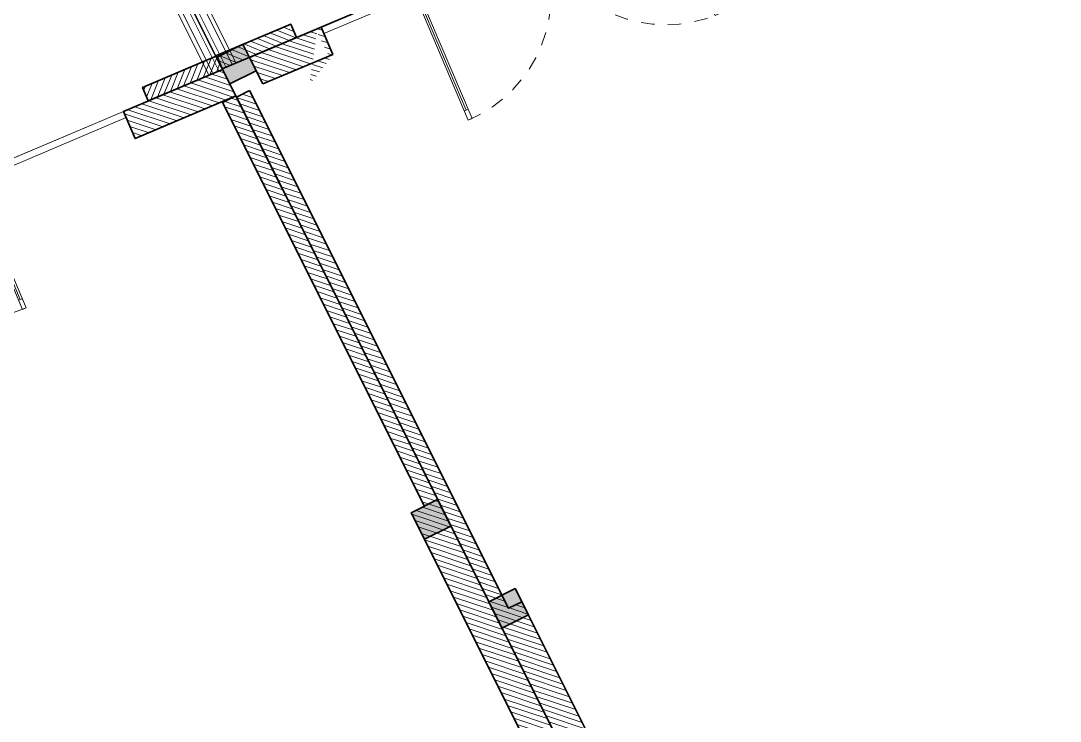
# Model space of a CAD drawing. Header units: millimetres. Extents: x 567980 to 569372, y 2065777 to 2066674.
# Drawn here: x 568806.37 to 568814.11, y 2066404.82 to 2066410.04 of the extents above; entities that cross this region are included whole.
import ezdxf

# ---------------------------------------------------------------- set-up
doc = ezdxf.new("R2010")
doc.units = ezdxf.units.MM
doc.linetypes.add('CENTER', pattern=[3, 1.5, -0.5, 0.5, -0.5])
doc.linetypes.add('HIDDEN2', pattern=[0.1875, 0.125, -0.0625])
for name, color, linetype, lineweight in [('A-COT VACH', 2, 'Continuous', 35), ('A-CUA', 25, 'Continuous', 5), ('A-DIM', 251, 'Continuous', 15), ('A-HATCH', 251, 'Continuous', 5), ('A-NET THAY', 125, 'Continuous', 18), ('A-TUONG', 255, 'Continuous', 35), ('boDnv', 54, 'Continuous', 25)]:
    doc.layers.add(name, color=color, linetype=linetype, lineweight=lineweight)
for name, color, linetype in [('ChiaLo', 128, 'CENTER'), ('LoLK', 6, 'Continuous'), ('QH', 7, 'Continuous')]:
    doc.layers.add(name, color=color, linetype=linetype)
pattern_1 = [(45, (-102.6989716938697, 612.5000389255583), (-0.02651650429449553, 0.02651650429449554), [])]

# ---------------------------------------------------------------- blocks, each defined once
blk = doc.blocks.new('NEN')
at = {"layer": 'ChiaLo', "ltscale": 5}
blk.add_lwpolyline([(116.573439125088, 25.61602172534913), (108.9146568195429, 40.92906483239494)], dxfattribs=at)
at = {"layer": 'LoLK'}
for points in [[(121.2489789925748, 40.85864174715243), (114.4288824012037, 43.33263383619487), (108.9146568194265, 40.92906483262777), (116.5734391252045, 25.61602172488347), (126.4115571742877, 30.53653320809826)], [(108.9146568195429, 40.92906483239494), (100.6528809650335, 37.32787948683836), (108.5240698123816, 21.59014869434759), (116.5734391249716, 25.6160217251163)]]:
    blk.add_lwpolyline(points, close=True, dxfattribs=at)
blk = doc.blocks.new('NEN KO1')
at = {"layer": 'LoLK'}
for points in [[(-103.1927142639179, 40.00000000349246), (-108.4561497017276, 35.00694464985281), (-108.7730783105362, 29.00000000395812), (-91.65156448632479, 29.00000000325963), (-91.65156448702328, 40.00000000349246)], [(-108.7730783103034, 29.00000000395812), (-109.2479216204956, 20.00000000419095), (-91.65156448702328, 20.00000000372529), (-91.65156448679045, 29.00000000325963)]]:
    blk.add_lwpolyline(points, close=True, dxfattribs=at)
blk = doc.blocks.new('cot 220')
at = {"layer": 'A-COT VACH'}
h = blk.add_hatch(color=256, dxfattribs=at)
h.dxf.hatch_style = 1
h.paths.add_polyline_path([(110.0000037951395, 109.9999999980937), (-109.9999962048605, 109.9999999980937), (-109.9999962048605, -110.0000000019063), (110.0000037951395, -110.0000000019063)])
blk.add_lwpolyline([(-109.9999962048605, -110.0000000019063), (110.0000037951395, -110.0000000019063), (110.0000037951395, 109.9999999980937), (-109.9999962048605, 109.9999999980937)], close=True, dxfattribs=at)
blk = doc.blocks.new('*U525')
for p, q in [((90.00000000000283, -99.99999999999753), (50.00000000000306, -99.99999999999864)), ((70.00000000000283, -99.99999999999804), (70.00000000003558, -1249.999999963868)), ((2709.999999927742, -99.99999999992151), (2749.999999927742, -99.99999999992048)), ((2729.999999927742, -99.99999999992096), (2729.999999927775, -1249.999999963791)), ((90.00000000003558, -1249.999999963867), (50.00000000003557, -1249.999999963868)), ((2709.999999927775, -1249.999999963791), (2749.999999927775, -1249.99999996379))]:
    blk.add_line(p, q)
for points in [[(-3.275903171773614e-12, 113.0367899566194), (59.99999999999695, 113.0367899566211), (59.99999999999901, 40.00000000000166), (49.99999999999901, 40.00000000000139), (50, 1.412869821137974e-12), (0, 0)], [(2799.999999927736, 113.0367899567004), (2739.999999927736, 113.0367899566988), (2739.999999927738, 40.00000000007918), (2749.999999927738, 40.00000000007945), (2749.999999927739, 7.945189960282032e-11), (2799.999999927739, 8.083634771452789e-11)], [(50, 1.412869821137974e-12), (90, 2.52042831050403e-12), (90.0000000000384, -1349.999999963867), (50.00000000003863, -1349.999999963869)], [(2749.999999927739, 7.945189960282032e-11), (2709.999999927739, 7.837276282288466e-11), (2709.999999927778, -1349.999999963791), (2749.999999927777, -1349.99999996379)]]:
    blk.add_lwpolyline(points, close=True)
at = {"linetype": 'HIDDEN2'}
for centre, radius, start, end in [((49.9999999996428, 5.729062678653229e-10), 1349.999999964771, 270.0000392677531, 1.752157829518596e-12), ((2749.99999992992, 2.433792621916794e-09), 1349.999999966545, 180.0000000000015, 269.9999607322504)]:
    blk.add_arc(centre, radius, start, end, dxfattribs=at)
blk = doc.blocks.new('CUA DI 4000')
at = {"layer": 'A-HATCH'}
h = blk.add_hatch(dxfattribs=at)
h.set_pattern_fill('ANSI31', color=256, scale=300.0000000000001, angle=-2.484808344893372e-17)
h.set_pattern_definition([(45.00000000000001, (-348838.7788459063, 636491.2519505024), (-26.51650429449554, 26.51650429449553), [])])
h.paths.add_polyline_path([(5600.435894966125, -109.6614079475403), (5000.435899853706, -109.5715448856354), (5000.444627642632, -0.3086378574371338), (5600.444627642632, -0.338592529296875)])
edge = h.paths.add_edge_path()
edge.add_line((599.9913150072098, -108.7586238384247), (-0.008890487428288907, -111.3012842722819))
edge.add_line((-0.008890390396118164, -111.3012845516205), (0.0002398299984633923, 1.271330010436955))
edge.add_line((0.0002397298812866211, 1.271330118179321), (600.0000294463824, -1.391148236987647))
edge.add_line((600.0000294446945, -1.391148328781128), (599.9913150024367, -108.7586241018144))
at = {"layer": 'A-CUA'}
for points, elevation in [([(800.1566737890244, 0), (1500.156673789024, 0), (1500.156673789024, 49.99999976158142), (800.1566737890244, 49.99999976158142)], -8.522721855943466e-07), ([(4800.156673789024, -2.384185791015625e-07), (3600.156673669815, 0), (3600.156673789024, 49.99999976158142), (4800.156673669815, 49.99999952316284)], -1.677126814971994e-06)]:
    blk.add_lwpolyline(points, close=True, dxfattribs=dict(at, elevation=elevation))
at = {"layer": 'A-NET THAY'}
for p, q in [((4800.156673789024, 0, -2.760926051496859e-08), (786.2704075574875, 0, 7.997907356879774e-07)), ((4800.156673789024, -2.384185791015625e-07, -1.677318519306692e-06), (800.1566737890244, 0, -8.524638899186365e-07))]:
    blk.add_line(p, q, dxfattribs=at)
at = {"layer": 'A-TUONG'}
for p, q in [((800.1566737890244, 0, -8.524638899186365e-07), (800.1566737890244, 219.5613162517548, -2.676744335732006e-08)), ((4800.156673789024, -2.384185791015625e-07, -1.677318519306692e-06), (4800.156673789024, 219.5613162517548, -2.676744324803249e-08))]:
    blk.add_line(p, q, dxfattribs=at)
blk.add_lwpolyline([(599.9999978542328, -0.05990910530090332), (1.192092895507812e-07, 0), (-0.008786559104919434, -109.9999997615814), (599.9912110567093, -110.0599086284637)], close=True, dxfattribs=at)
at = {"layer": 'A-TUONG', "elevation": 3.724310941831399e-07}
blk.add_lwpolyline([(5000.444656968117, 0.05990862846374512), (5000.435870409012, -109.9400913715363), (5600.435867905617, -110.0000002384186), (5600.444654583931, -2.384185791015625e-07), (5000.444652199745, -4.76837158203125e-07)], dxfattribs=at)
at = {"layer": 'A-CUA', "extrusion": (1.825819110754179e-10, -5.392646173562227e-10, -1), "xscale": 0.7500000000000002, "yscale": 0.7500000000000002, "zscale": -0.7500000000000004, "rotation": 180.1066326903748}
blk.add_blockref('*U525', (-1500.156673789022, 49.99999976158786, 0.01193818406199118), dxfattribs=at)
blk = doc.blocks.new('CUA DI T1')
at = {"layer": 'A-HATCH'}
h = blk.add_hatch(dxfattribs=at)
h.set_pattern_fill('ANSI31', color=256, scale=300.0000000000001, angle=-6.212020862233431e-18)
h.set_pattern_definition([(45.00000000000001, (-145597.4601922035, 362519.8403408527), (-26.51650429449553, 26.51650429449553), [])])
h.paths.add_polyline_path([(-6100.435858845711, -109.4824748039246), (-5500.435890555382, -109.0540196895599), (-5500.444618344307, 0.2088873386383057), (-6100.444591403008, -0.1596593856811523)])
edge = h.paths.add_edge_path()
edge.add_line((-599.9913058280945, -108.2410988807678), (0.008899666367142345, -110.7837593562586))
edge.add_line((0.008899688720703125, -110.7837595939636), (-0.0002305238625565573, 1.788854968094455))
edge.add_line((-0.0002306699752807617, 1.788855075836182), (-600.0000203866613, -0.8736232376972906))
edge.add_line((-600.0000202655792, -0.8736233711242676), (-599.9913058307716, -108.2410991441581))
at = {"layer": 'A-CUA'}
for points, elevation in [([(-5300.156664609909, 0.5175247192382812), (-4100.156664609909, 0.5175249576568604), (-4100.156664729118, 50.51752471923828), (-5300.156664609909, 50.51752495765686)], -2.339947853743918e-06), ([(-800.1566647291183, 0.5175249576568604), (-2000.156664729118, 0.5175247192382812), (-2000.156664729118, 50.51752471923828), (-800.1566646099091, 50.51752495765686)], -2.33994785385494e-06)]:
    blk.add_lwpolyline(points, close=True, dxfattribs=dict(at, elevation=elevation))
at = {"layer": 'A-NET THAY'}
for p, q in [((-5300.156664609909, 0.5175251960754395, -6.902385950441348e-07), (-786.2703984975815, 0.5175249576568604, -6.90238594960868e-07)), ((-5300.156664609909, 0.5175247192382812, -2.33994785373004e-06), (-800.1566646099091, 0.5175249576568604, -2.339947853716162e-06))]:
    blk.add_line(p, q, dxfattribs=at)
at = {"layer": 'A-TUONG'}
for p, q in [((-5300.156664609909, 0.5175247192382812, -2.33994785373004e-06), (-5300.156664609909, 220.0788414478302, -6.902385949469902e-07)), ((-800.1566646099091, 0.5175249576568604, -2.339947853716162e-06), (-800.1566646099091, 220.078840970993, -1.515093224324637e-06))]:
    blk.add_line(p, q, dxfattribs=at)
at = {"layer": 'A-TUONG', "elevation": -1.618347334891856e-07}
blk.add_lwpolyline([(-5500.444647789001, 0.5774335861206055), (-5500.435861110687, -109.4225659370422), (-6100.435858845711, -109.4824748039246), (-6100.444645285606, 0.5175247192382812), (-5500.444643139839, 0.5175247192382812)], dxfattribs=at)
at = {"layer": 'A-TUONG', "elevation": -1.523752519855259e-06}
blk.add_lwpolyline([(-599.9999885559082, 0.457615852355957), (9.059906005859375e-06, 0.5175249576568604), (0.008795738220214844, -109.482474565506), (-599.991201877594, -109.5423836708069)], close=True, dxfattribs=at)
at = {"layer": 'A-CUA', "extrusion": (-2.781895722332563e-13, -5.449584847047524e-10, -1), "xscale": 0.7500000000000021, "yscale": 0.7500000000000021, "zscale": -0.7500000000000019, "rotation": 180.059778475144}
blk.add_blockref('*U525', (4100.129438400269, 52.70850634569216, -0.1041272372908812), dxfattribs=at)
blk = doc.blocks.new('cum dh a3.3.1.6.7')
at = {"layer": 'A-HATCH'}
h = blk.add_hatch(dxfattribs=at)
h.set_pattern_fill('ANSI31', color=256, scale=0.3, angle=-1.272221872585407e-14)
h.set_pattern_definition([(45, (-127.6989716938697, 525.0000391579233), (-0.02651650429449553, 0.02651650429449554), [])])
h.paths.add_polyline_path([(17.39848850807175, -0.2199608420487493), (17.88848850806244, -0.2199608420487493), (17.88848850829527, -2.279960725456476), (17.77848850842565, -2.279960725223646), (17.77848850819282, -8.239960725186393), (17.88848850829527, -8.239960725186393), (17.88848849874921, -11.59980110311881), (17.99848849885166, -11.59980110335164), (17.99848850793205, 3.91579233109951e-05), (17.39848850783892, 3.91579233109951e-05)])
h.paths.add_polyline_path([(12.69517089100555, -11.93622459075414), (11.21848851721734, -12.02988943294622), (11.21848851698451, -12.24996084207669), (12.70882317167707, -12.15536104771309)])
h.paths.add_polyline_path([(11.21848851698451, -12.02996084210463), (11.21848850743845, -7.909960839664564), (10.99848850769922, -7.909960839897394), (10.99848851677962, -12.02996084210463)])
h = blk.add_hatch(dxfattribs=at)
h.set_pattern_fill('ANSI31', color=256, scale=0.3, angle=-1.272221872585407e-14)
h.set_pattern_definition(pattern_1)
h.paths.add_polyline_path([(18.1084885080345, -11.58980099484324), (18.10848851292394, -7.279960842104629), (18.21848851349205, -7.279960842104629), (18.21848851325922, -0.2199609584640712), (22.37848851270974, -0.2199609579984099), (22.37848851247691, 3.904127515852451e-05), (17.99848851305433, 3.904150798916817e-05), (17.99848850793205, -11.58980099507608)])
h = blk.add_hatch(dxfattribs=at)
h.set_pattern_fill('ANSI31', color=256, scale=0.3, angle=-1.272221872585407e-14)
h.set_pattern_definition(pattern_1)
h.paths.add_polyline_path([(23.88359347893856, -11.22370227961801), (22.77448375849053, -11.29524656594731), (22.78864728310145, -11.51435057423078), (23.88359347893856, -11.44416003650986)])
h.paths.add_polyline_path([(18.21848850790411, -11.58980099507608), (18.78281507291831, -11.55327971535735), (18.7969785972964, -11.77238372270949), (18.21905893296935, -11.80976417870261)])
h.paths.add_polyline_path([(24.10359347867779, -11.20996065088548), (24.10359347867779, -11.42996065039188), (25.99848852166906, -9.4114360131789), (25.99848852213472, -7.059960842365399), (25.77848852192983, -7.059960841899738), (25.778488521697, -9.324352815980092), (24.00836945860647, -11.20996065088548)])
edge = h.paths.add_edge_path()
edge.add_line((18.54214213765226, -11.45142256445251), (18.54214213765226, -11.43802214204334))
edge.add_line((18.75200898153707, -11.53423419198953), (18.75200898153707, -11.75436554872431))
h = blk.add_hatch(dxfattribs=at)
h.set_pattern_fill('ANSI31', color=256, scale=0.3, angle=-1.272221872585407e-14)
h.set_pattern_definition([(45, (-127.6989717029501, 524.6100391580258), (-0.02651650429449553, 0.02651650429449554), [])])
h.paths.add_polyline_path([(17.99848849885166, -11.5995814553462), (17.1860968330875, -11.65058618807234), (17.19973852229305, -11.86986139253713), (17.99848849885166, -11.81980110309087)])
at = {"layer": 'A-TUONG'}
for points in [[(17.39848850807175, -0.2199608420487493), (17.88848850806244, -0.2199608420487493), (17.88848850829527, -2.279960725456476), (17.77848850842565, -2.279960725223646), (17.77848850819282, -8.239960725186393), (17.88848850829527, -8.239960725186393), (17.88848849874921, -11.59980110311881), (17.99848849885166, -11.59980110335164), (17.99848850793205, 3.91579233109951e-05), (17.39848850783892, 3.91579233109951e-05)], [(18.21848850790411, -11.58980099507608), (18.78281507291831, -11.55327971535735), (18.7969785972964, -11.77238372270949), (18.21848850790411, -11.80980107421055)]]:
    blk.add_lwpolyline(points, close=True, dxfattribs=at)
for points in [[(18.1084885080345, -11.58980099484324), (18.10848851292394, -7.279960842104629), (18.21848851349205, -7.279960842104629), (18.21848851325922, -0.2199609584640712), (22.37848851270974, -0.2199609579984099), (22.37848851247691, 3.904127515852451e-05), (17.99848851305433, 3.904150798916817e-05), (17.99848850793205, -11.58980099507608), (18.1084885080345, -11.58980099484324)], [(24.10359347867779, -11.42996065039188), (17.9984885128215, -11.82400038070045)]]:
    blk.add_lwpolyline(points, dxfattribs=at)
at = {"layer": 'A-TUONG', "elevation": -3.5181664000258e-10}
blk.add_lwpolyline([(17.99848849885166, -11.5995814553462), (17.1860968330875, -11.65058618807234), (17.19973852229305, -11.86986139253713), (17.99848849885166, -11.81980110309087)], close=True, dxfattribs=at)
at = {"layer": 'A-COT VACH', "yscale": 0.001, "zscale": 0.001, "rotation": 359.9999999999999}
for p, xscale in [((18.10848850430921, -7.279960842104629), 0.001), ((17.88848850433715, -8.129960725316778), 0.001), ((18.10848851199262, -11.80980103765614), -0.001)]:
    blk.add_blockref('cot 220', p, dxfattribs=dict(at, xscale=xscale))
at = {"layer": 'A-DIM', "xscale": -0.0009999999999999998, "yscale": 0.0009999999999999998, "zscale": 0.001, "rotation": 3.634663207481091}
blk.add_blockref('CUA DI T1', (11.91030878387392, -12.20660290471278), dxfattribs=at)
at = {"layer": 'A-TUONG', "xscale": 0.001, "yscale": 0.001, "zscale": 0.001, "rotation": 3.698620827714848}
blk.add_blockref('CUA DI 4000', (17.9984885128215, -11.82400045963004), dxfattribs=at)
blk = doc.blocks.new('MBT1KO1')
at = {"layer": 'LoLK', "xscale": -1, "rotation": 270}
blk.add_blockref('cum dh a3.3.1.6.7', (-93.65156448329799, 11.00000000069849), dxfattribs=at)
at = {"layer": 'LoLK'}
blk.add_blockref('NEN KO1', (1.164153218269348e-09, 0), dxfattribs=at)
blk = doc.blocks.new('rkg3')
at = {"layer": 'A-NET THAY'}
for points in [[(9000.000000566244, -2000.000000011642), (9000.000000502914, -3.539025783538818e-07), (0, 0), (3.632158041000366e-07, -17402.80707404017), (9000.000001046807, -16833.59753766097), (9000.000000949949, -13827.60353500699)], [(8890.000000568107, -2000.000000007451), (8890.00000050664, -110.0000003494788), (110.0000000018626, -110.0000000044238), (110.0000003613532, -17285.63028849871), (8890.000001043081, -16730.3347630077), (8890.000000949949, -13834.34076035395)], [(8775.389133436605, -16767.6433251244), (8920.000001043081, -16758.49733791314), (8920.000000949949, -13832.66317533003)], [(8778.545103007928, -16817.54362428235), (8970.000001046807, -16805.43496275553), (8970.000000949949, -13829.50090012816)]]:
    blk.add_lwpolyline(points, dxfattribs=at)
blk = doc.blocks.new('rkg4')
at = {"layer": 'A-NET THAY'}
for points in [[(4.470348358154297e-07, -13827.60353464281), (5.438923835754395e-07, -16833.59753755307), (6009.970084756613, -16453.49394999737), (11000.00000015646, -11137.89699293872), (10999.99999998137, -1.00713805295527e-07), (0, -2.460001269355416e-07), (6.426125764846802e-08, -2000)], [(110.0000004470348, -13820.64652919267), (110.0000005401671, -16716.4207520052), (5959.572175562382, -16346.46161107162), (10890.00000015553, -11094.35539412788), (10889.99999998324, -110.000000102169), (110.0000000037253, -110.0000002445449), (110.0000000651926, -1999.999999996755)], [(30.00000044703484, -13825.70616952004), (30.00000054296106, -16801.64023240363), (217.6677352031693, -16789.77109192319)], [(80.00000044703484, -13822.54389431544), (80.00000054109842, -16748.37805715464), (214.5117656188086, -16739.87079276597)]]:
    blk.add_lwpolyline(points, dxfattribs=at)
blk = doc.blocks.new('CUM CONG A3-A3.1-A6-A7')
at = {"layer": 'QH', "xscale": 0.001, "yscale": 0.001, "zscale": 0.001}
for name, p in [('rkg3', (20.00000000919681, -4.656612873077393e-10)), ('rkg4', (29.00000000919681, -9.313225746154785e-10))]:
    blk.add_blockref(name, p, dxfattribs=at)
blk = doc.blocks.new('MB CONG KHU A')
at = {"layer": 'LoLK', "xscale": -0.9999999999999997, "rotation": 206.5720922919692}
blk.add_blockref('CUM CONG A3-A3.1-A6-A7', (43.2381061023334, 143.6934847256634), dxfattribs=at)

msp = doc.modelspace()

# ---------------------------------------------------------------- block references
at = {"layer": 'boDnv'}
msp.add_blockref('NEN', (568697.4807461541, 2066371.697269554), dxfattribs=at)

# ---------------------------------------------------------------- next in the draw order: block references
at = {"layer": 'LoLK', "rotation": 296.5718179020918}
msp.add_blockref('MBT1KO1', (568829.114835482, 2066302.370223564), dxfattribs=at)

# ---------------------------------------------------------------- next in the draw order: block references
at = {"layer": 'LoLK'}
msp.add_blockref('MB CONG KHU A', (568744.8793870007, 2066240.647631037), dxfattribs=at)

doc.saveas('drawing.dxf')
